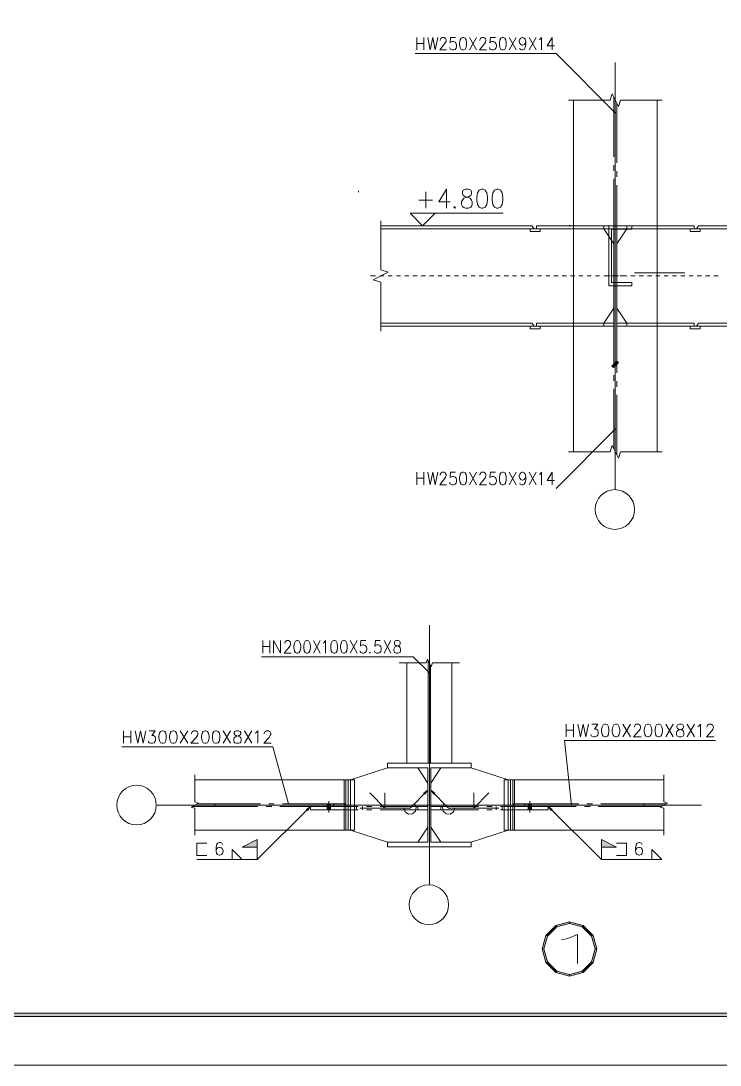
# Model space of a CAD drawing. Header units: millimetres. Extents: x 0 to 586, y 0 to 414.
# Drawn here: x 311.6 to 448.7, y 0 to 205 of the extents above; entities that cross this region are included whole.
import ezdxf

# ---------------------------------------------------------------- set-up
doc = ezdxf.new("R2010")
doc.units = ezdxf.units.MM

msp = doc.modelspace()

# ---------------------------------------------------------------- hatches: boundary and pattern name
h = msp.add_hatch(color=0)
h.dxf.hatch_style = 2
h.paths.add_polyline_path([(428.166389, 187.03925), (428.067611, 186.940472), (428.166389, 186.940472)])
h = msp.add_hatch(color=0)
h.dxf.hatch_style = 2
h.paths.add_polyline_path([(428.067611, 186.940472), (428.166389, 186.841694), (428.166389, 186.940472)])
h = msp.add_hatch(color=0)
h.dxf.hatch_style = 2
h.paths.add_polyline_path([(428.265167, 186.940472), (428.166389, 187.03925), (428.166389, 186.940472)])
h = msp.add_hatch(color=0)
h.dxf.hatch_style = 2
h.paths.add_polyline_path([(428.166389, 186.841694), (428.265167, 186.940472), (428.166389, 186.940472)])
h = msp.add_hatch(color=0)
h.dxf.hatch_style = 2
h.paths.add_polyline_path([(419.227, 164.856583), (419.128222, 164.757806), (419.227, 164.757806)])
h = msp.add_hatch(color=0)
h.dxf.hatch_style = 2
h.paths.add_polyline_path([(419.128222, 164.757806), (419.227, 164.659028), (419.227, 164.757806)])
h = msp.add_hatch(color=0)
h.dxf.hatch_style = 2
h.paths.add_polyline_path([(419.325778, 164.757806), (419.227, 164.856583), (419.227, 164.757806)])
h = msp.add_hatch(color=0)
h.dxf.hatch_style = 2
h.paths.add_polyline_path([(419.227, 164.659028), (419.325778, 164.757806), (419.227, 164.757806)])
h = msp.add_hatch(color=0)
h.dxf.hatch_style = 2
h.paths.add_polyline_path([(427.827722, 136.895417), (427.517278, 137.209389), (428.501528, 138.197167), (428.8155, 137.883194)])
h = msp.add_hatch(color=0)
h.dxf.hatch_style = 2
h.paths.add_polyline_path([(427.827722, 136.895417), (427.517278, 137.209389), (428.501528, 138.197167), (428.8155, 137.883194)])
h = msp.add_hatch(color=0)
h.dxf.hatch_style = 2
h.paths.add_polyline_path([(428.166389, 124.925667), (428.067611, 124.826889), (428.166389, 124.826889)])
h = msp.add_hatch(color=0)
h.dxf.hatch_style = 2
h.paths.add_polyline_path([(428.067611, 124.826889), (428.166389, 124.728111), (428.166389, 124.826889)])
h = msp.add_hatch(color=0)
h.dxf.hatch_style = 2
h.paths.add_polyline_path([(428.265167, 124.826889), (428.166389, 124.925667), (428.166389, 124.826889)])
h = msp.add_hatch(color=0)
h.dxf.hatch_style = 2
h.paths.add_polyline_path([(428.166389, 124.728111), (428.265167, 124.826889), (428.166389, 124.826889)])
h = msp.add_hatch(color=0)
h.dxf.hatch_style = 2
h.paths.add_polyline_path([(391.696222, 77.096056), (391.597444, 76.997278), (391.696222, 76.997278)])
h = msp.add_hatch(color=0)
h.dxf.hatch_style = 2
h.paths.add_polyline_path([(391.597444, 76.997278), (391.696222, 76.8985), (391.696222, 76.997278)])
h = msp.add_hatch(color=0)
h.dxf.hatch_style = 2
h.paths.add_polyline_path([(391.791472, 76.997278), (391.696222, 77.096056), (391.696222, 76.997278)])
h = msp.add_hatch(color=0)
h.dxf.hatch_style = 2
h.paths.add_polyline_path([(391.696222, 76.8985), (391.791472, 76.997278), (391.696222, 76.997278)])
h = msp.add_hatch(color=0)
h.dxf.hatch_style = 2
h.paths.add_polyline_path([(391.399889, 53.950306), (390.807222, 53.1495), (390.595556, 53.357639)])
h = msp.add_hatch(color=0)
h.dxf.hatch_style = 2
h.paths.add_polyline_path([(391.989028, 53.950306), (392.793361, 53.357639), (392.581694, 53.1495)])
h = msp.add_hatch(color=0)
h.dxf.hatch_style = 2
h.paths.add_polyline_path([(372.321667, 50.129722), (371.630222, 50.129722), (371.630222, 51.279778), (372.321667, 51.279778)])
h = msp.add_hatch(color=0)
h.dxf.hatch_style = 2
h.paths.add_polyline_path([(372.321667, 50.129722), (371.630222, 50.129722), (371.630222, 51.279778), (372.321667, 51.279778)])
h = msp.add_hatch(color=0)
h.dxf.hatch_style = 2
h.paths.add_polyline_path([(411.758694, 50.129722), (411.06725, 50.129722), (411.06725, 51.279778), (411.758694, 51.279778)])
h = msp.add_hatch(color=0)
h.dxf.hatch_style = 2
h.paths.add_polyline_path([(411.758694, 50.129722), (411.06725, 50.129722), (411.06725, 51.279778), (411.758694, 51.279778)])
h = msp.add_hatch(color=0)
h.dxf.hatch_style = 2
h.paths.add_polyline_path([(349.627472, 51.131611), (349.528694, 51.032833), (349.627472, 51.032833)])
h = msp.add_hatch(color=0)
h.dxf.hatch_style = 2
h.paths.add_polyline_path([(349.528694, 51.032833), (349.627472, 50.934056), (349.627472, 51.032833)])
h = msp.add_hatch(color=0)
h.dxf.hatch_style = 2
h.paths.add_polyline_path([(349.72625, 51.032833), (349.627472, 51.131611), (349.627472, 51.032833)])
h = msp.add_hatch(color=0)
h.dxf.hatch_style = 2
h.paths.add_polyline_path([(349.627472, 50.934056), (349.72625, 51.032833), (349.627472, 51.032833)])
h = msp.add_hatch(color=0)
h.dxf.hatch_style = 2
h.paths.add_polyline_path([(368.39525, 50.785889), (367.802583, 49.985083), (367.590917, 50.193222)])
h = msp.add_hatch(color=0)
h.dxf.hatch_style = 2
h.paths.add_polyline_path([(414.993667, 50.785889), (415.798, 50.193222), (415.586333, 49.985083)])
h = msp.add_hatch(color=0)
h.dxf.hatch_style = 2
h.paths.add_polyline_path([(433.761444, 51.131611), (433.662667, 51.032833), (433.761444, 51.032833)])
h = msp.add_hatch(color=0)
h.dxf.hatch_style = 2
h.paths.add_polyline_path([(433.662667, 51.032833), (433.761444, 50.934056), (433.761444, 51.032833)])
h = msp.add_hatch(color=0)
h.dxf.hatch_style = 2
h.paths.add_polyline_path([(433.860222, 51.032833), (433.761444, 51.131611), (433.761444, 51.032833)])
h = msp.add_hatch(color=0)
h.dxf.hatch_style = 2
h.paths.add_polyline_path([(433.761444, 50.934056), (433.860222, 51.032833), (433.761444, 51.032833)])
h = msp.add_hatch(color=0)
h.dxf.hatch_style = 2
h.paths.add_polyline_path([(357.935389, 42.795472), (357.935389, 44.273611), (354.979111, 42.795472)])
h = msp.add_hatch(color=0)
h.dxf.hatch_style = 2
h.paths.add_polyline_path([(425.453528, 42.795472), (425.453528, 44.273611), (428.409806, 42.795472)])
h = msp.add_hatch(color=0)
h.dxf.hatch_style = 2
h.paths.add_polyline_path([(416.524722, 27.424944), (414.570333, 25.467028), (414.859611, 25.301222), (416.694056, 27.135667)])
h = msp.add_hatch(color=0)
h.dxf.hatch_style = 2
h.paths.add_polyline_path([(419.198778, 28.141083), (416.524722, 27.424944), (416.694056, 27.135667), (419.198778, 27.805944)])
h = msp.add_hatch(color=0)
h.dxf.hatch_style = 2
h.paths.add_polyline_path([(421.869306, 27.424944), (419.198778, 28.141083), (419.198778, 27.805944), (421.7035, 27.135667)])
h = msp.add_hatch(color=0)
h.dxf.hatch_style = 2
h.paths.add_polyline_path([(423.823694, 25.467028), (421.869306, 27.424944), (421.7035, 27.135667), (423.534417, 25.301222)])
h = msp.add_hatch(color=0)
h.dxf.hatch_style = 2
h.paths.add_polyline_path([(414.570333, 25.467028), (413.854194, 22.7965), (414.185806, 22.7965), (414.859611, 25.301222)])
h = msp.add_hatch(color=0)
h.dxf.hatch_style = 2
h.paths.add_polyline_path([(424.539833, 22.7965), (423.823694, 25.467028), (423.534417, 25.301222), (424.208222, 22.7965)])
h = msp.add_hatch(color=0)
h.dxf.hatch_style = 2
h.paths.add_polyline_path([(413.854194, 22.7965), (414.570333, 20.125972), (414.859611, 20.291778), (414.185806, 22.7965)])
h = msp.add_hatch(color=0)
h.dxf.hatch_style = 2
h.paths.add_polyline_path([(423.823694, 20.125972), (424.539833, 22.7965), (424.208222, 22.7965), (423.534417, 20.291778)])
h = msp.add_hatch(color=0)
h.dxf.hatch_style = 2
h.paths.add_polyline_path([(414.570333, 20.125972), (416.524722, 18.171583), (416.694056, 18.457333), (414.859611, 20.291778)])
h = msp.add_hatch(color=0)
h.dxf.hatch_style = 2
h.paths.add_polyline_path([(416.524722, 18.171583), (419.198778, 17.455444), (419.198778, 17.787056), (416.694056, 18.457333)])
h = msp.add_hatch(color=0)
h.dxf.hatch_style = 2
h.paths.add_polyline_path([(419.198778, 17.455444), (421.869306, 18.171583), (421.7035, 18.457333), (419.198778, 17.787056)])
h = msp.add_hatch(color=0)
h.dxf.hatch_style = 2
h.paths.add_polyline_path([(421.869306, 18.171583), (423.823694, 20.125972), (423.534417, 20.291778), (421.7035, 18.457333)])
h = msp.add_hatch(color=0)
h.dxf.hatch_style = 2
h.paths.add_polyline_path([(24.302861, 9.514417), (24.994306, 10.205861), (575.429944, 10.205861), (576.117861, 9.514417)])

# ---------------------------------------------------------------- linework, layer by layer
at = {"color": 0, "lineweight": 0}
for points in [[(0, 0), (585.632278, 0), (585.632278, 414.0835), (0, 414.0835)], [(398.2085, 201.714806), (397.915694, 201.598389), (397.721667, 201.245611), (397.622889, 200.656472), (397.622889, 200.307222), (397.721667, 199.718083), (397.915694, 199.365306), (398.2085, 199.248889), (398.402528, 199.248889), (398.695333, 199.365306), (398.892889, 199.718083), (398.988139, 200.307222), (398.988139, 200.656472), (398.892889, 201.245611), (398.695333, 201.598389), (398.402528, 201.714806)], [(406.011944, 201.714806), (405.719139, 201.598389), (405.521583, 201.245611), (405.426333, 200.656472), (405.426333, 200.307222), (405.521583, 199.718083), (405.719139, 199.365306), (406.011944, 199.248889), (406.205972, 199.248889), (406.498778, 199.365306), (406.692806, 199.718083), (406.791583, 200.307222), (406.791583, 200.656472), (406.692806, 201.245611), (406.498778, 201.598389), (406.205972, 201.714806)], [(428.166389, 187.03925), (428.067611, 186.940472), (428.166389, 186.940472)], [(428.067611, 186.940472), (428.166389, 186.841694), (428.166389, 186.940472)], [(428.265167, 186.940472), (428.166389, 187.03925), (428.166389, 186.940472)], [(428.166389, 186.841694), (428.265167, 186.940472), (428.166389, 186.940472)], [(398.776472, 171.901556), (398.324917, 171.725167), (398.17675, 171.375917), (398.17675, 171.023139), (398.324917, 170.670361), (398.624778, 170.493972), (399.2245, 170.317583), (399.672528, 170.141194), (399.972389, 169.788417), (400.120556, 169.439167), (400.120556, 168.91), (399.972389, 168.557222), (399.824222, 168.380833), (399.372667, 168.204444), (398.776472, 168.204444), (398.324917, 168.380833), (398.17675, 168.557222), (398.028583, 168.91), (398.028583, 169.439167), (398.17675, 169.788417), (398.476611, 170.141194), (398.924639, 170.317583), (399.524361, 170.493972), (399.824222, 170.670361), (399.972389, 171.023139), (399.972389, 171.375917), (399.824222, 171.725167), (399.372667, 171.901556)], [(401.916194, 171.901556), (401.468167, 171.725167), (401.168306, 171.199528), (401.020139, 170.317583), (401.020139, 169.788417), (401.168306, 168.91), (401.468167, 168.380833), (401.916194, 168.204444), (402.216056, 168.204444), (402.667611, 168.380833), (402.963944, 168.91), (403.115639, 169.788417), (403.115639, 170.317583), (402.963944, 171.199528), (402.667611, 171.725167), (402.216056, 171.901556)], [(404.911278, 171.901556), (404.46325, 171.725167), (404.163389, 171.199528), (404.011694, 170.317583), (404.011694, 169.788417), (404.163389, 168.91), (404.46325, 168.380833), (404.911278, 168.204444), (405.211139, 168.204444), (405.659167, 168.380833), (405.959028, 168.91), (406.107194, 169.788417), (406.107194, 170.317583), (405.959028, 171.199528), (405.659167, 171.725167), (405.211139, 171.901556)], [(419.227, 164.856583), (419.128222, 164.757806), (419.227, 164.757806)], [(419.128222, 164.757806), (419.227, 164.659028), (419.227, 164.757806)], [(419.325778, 164.757806), (419.227, 164.856583), (419.227, 164.757806)], [(419.227, 164.659028), (419.325778, 164.757806), (419.227, 164.757806)], [(427.827722, 136.895417), (427.517278, 137.209389), (428.501528, 138.197167), (428.8155, 137.883194)], [(427.827722, 136.895417), (427.517278, 137.209389), (428.501528, 138.197167), (428.8155, 137.883194)], [(428.166389, 124.925667), (428.067611, 124.826889), (428.166389, 124.826889)], [(428.067611, 124.826889), (428.166389, 124.728111), (428.166389, 124.826889)], [(428.265167, 124.826889), (428.166389, 124.925667), (428.166389, 124.826889)], [(428.166389, 124.728111), (428.265167, 124.826889), (428.166389, 124.826889)], [(398.2085, 116.36375), (397.915694, 116.247333), (397.721667, 115.894556), (397.622889, 115.308944), (397.622889, 114.956167), (397.721667, 114.367028), (397.915694, 114.017778), (398.2085, 113.897833), (398.402528, 113.897833), (398.695333, 114.017778), (398.892889, 114.367028), (398.988139, 114.956167), (398.988139, 115.308944), (398.892889, 115.894556), (398.695333, 116.247333), (398.402528, 116.36375)], [(406.011944, 116.36375), (405.719139, 116.247333), (405.521583, 115.894556), (405.426333, 115.308944), (405.426333, 114.956167), (405.521583, 114.367028), (405.719139, 114.017778), (406.011944, 113.897833), (406.205972, 113.897833), (406.498778, 114.017778), (406.692806, 114.367028), (406.791583, 114.956167), (406.791583, 115.308944), (406.692806, 115.894556), (406.498778, 116.247333), (406.205972, 116.36375)], [(365.710611, 83.312), (365.424861, 83.192056), (365.234361, 82.842806), (365.139111, 82.253667), (365.139111, 81.900889), (365.234361, 81.315278), (365.424861, 80.9625), (365.710611, 80.846083), (365.901111, 80.846083), (366.186861, 80.9625), (366.377361, 81.315278), (366.472611, 81.900889), (366.472611, 82.253667), (366.377361, 82.842806), (366.186861, 83.192056), (365.901111, 83.312)], [(367.612083, 83.312), (367.329861, 83.192056), (367.139361, 82.842806), (367.044111, 82.253667), (367.044111, 81.900889), (367.139361, 81.315278), (367.329861, 80.9625), (367.612083, 80.846083), (367.802583, 80.846083), (368.088333, 80.9625), (368.278833, 81.315278), (368.374083, 81.900889), (368.374083, 82.253667), (368.278833, 82.842806), (368.088333, 83.192056), (367.802583, 83.312)], [(372.939028, 83.312), (372.653278, 83.192056), (372.466306, 82.842806), (372.371056, 82.253667), (372.371056, 81.900889), (372.466306, 81.315278), (372.653278, 80.9625), (372.939028, 80.846083), (373.129528, 80.846083), (373.415278, 80.9625), (373.605778, 81.315278), (373.701028, 81.900889), (373.701028, 82.253667), (373.605778, 82.842806), (373.415278, 83.192056), (373.129528, 83.312)], [(374.844028, 83.312), (374.558278, 83.192056), (374.367778, 82.842806), (374.272528, 82.253667), (374.272528, 81.900889), (374.367778, 81.315278), (374.558278, 80.9625), (374.844028, 80.846083), (375.034528, 80.846083), (375.31675, 80.9625), (375.50725, 81.315278), (375.6025, 81.900889), (375.6025, 82.253667), (375.50725, 82.842806), (375.31675, 83.192056), (375.034528, 83.312)], [(385.212167, 83.312), (384.926417, 83.192056), (384.831167, 82.959222), (384.831167, 82.722861), (384.926417, 82.490028), (385.116917, 82.373611), (385.494389, 82.253667), (385.780139, 82.13725), (385.970639, 81.900889), (386.065889, 81.668056), (386.065889, 81.315278), (385.970639, 81.082444), (385.875389, 80.9625), (385.589639, 80.846083), (385.212167, 80.846083), (384.926417, 80.9625), (384.831167, 81.082444), (384.735917, 81.315278), (384.735917, 81.668056), (384.831167, 81.900889), (385.021667, 82.13725), (385.307417, 82.253667), (385.684889, 82.373611), (385.875389, 82.490028), (385.970639, 82.722861), (385.970639, 82.959222), (385.875389, 83.192056), (385.589639, 83.312)], [(391.696222, 77.096056), (391.597444, 76.997278), (391.696222, 76.997278)], [(391.597444, 76.997278), (391.696222, 76.8985), (391.696222, 76.997278)], [(391.791472, 76.997278), (391.696222, 77.096056), (391.696222, 76.997278)], [(391.696222, 76.8985), (391.791472, 76.997278), (391.696222, 76.997278)], [(339.262861, 65.62725), (338.948889, 65.510833), (338.737222, 65.158056), (338.634917, 64.572444), (338.634917, 64.219667), (338.737222, 63.634056), (338.948889, 63.281278), (339.262861, 63.164861), (339.474528, 63.164861), (339.7885, 63.281278), (340.000167, 63.634056), (340.102472, 64.219667), (340.102472, 64.572444), (340.000167, 65.158056), (339.7885, 65.510833), (339.474528, 65.62725)], [(341.365417, 65.62725), (341.047917, 65.510833), (340.839778, 65.158056), (340.733944, 64.572444), (340.733944, 64.219667), (340.839778, 63.634056), (341.047917, 63.281278), (341.365417, 63.164861), (341.573556, 63.164861), (341.887528, 63.281278), (342.099194, 63.634056), (342.205028, 64.219667), (342.205028, 64.572444), (342.099194, 65.158056), (341.887528, 65.510833), (341.573556, 65.62725)], [(347.666028, 65.62725), (347.348528, 65.510833), (347.140389, 65.158056), (347.034556, 64.572444), (347.034556, 64.219667), (347.140389, 63.634056), (347.348528, 63.281278), (347.666028, 63.164861), (347.874167, 63.164861), (348.191667, 63.281278), (348.399806, 63.634056), (348.505639, 64.219667), (348.505639, 64.572444), (348.399806, 65.158056), (348.191667, 65.510833), (347.874167, 65.62725)], [(349.765056, 65.62725), (349.451083, 65.510833), (349.239417, 65.158056), (349.137111, 64.572444), (349.137111, 64.219667), (349.239417, 63.634056), (349.451083, 63.281278), (349.765056, 63.164861), (349.976722, 63.164861), (350.290694, 63.281278), (350.502361, 63.634056), (350.604667, 64.219667), (350.604667, 64.572444), (350.502361, 65.158056), (350.290694, 65.510833), (349.976722, 65.62725)], [(353.860806, 65.62725), (353.546833, 65.510833), (353.441, 65.278), (353.441, 65.041639), (353.546833, 64.808806), (353.754972, 64.688861), (354.178306, 64.572444), (354.492278, 64.456028), (354.700417, 64.219667), (354.80625, 63.986833), (354.80625, 63.634056), (354.700417, 63.397694), (354.598111, 63.281278), (354.280611, 63.164861), (353.860806, 63.164861), (353.546833, 63.281278), (353.441, 63.397694), (353.335167, 63.634056), (353.335167, 63.986833), (353.441, 64.219667), (353.652667, 64.456028), (353.966639, 64.572444), (354.386444, 64.688861), (354.598111, 64.808806), (354.700417, 65.041639), (354.700417, 65.278), (354.598111, 65.510833), (354.280611, 65.62725)], [(426.095583, 66.890194), (425.781611, 66.773778), (425.569944, 66.421), (425.464111, 65.835389), (425.464111, 65.482611), (425.569944, 64.897), (425.781611, 64.544222), (426.095583, 64.427806), (426.30725, 64.427806), (426.621222, 64.544222), (426.829361, 64.897), (426.935194, 65.482611), (426.935194, 65.835389), (426.829361, 66.421), (426.621222, 66.773778), (426.30725, 66.890194)], [(428.194611, 66.890194), (427.880639, 66.773778), (427.6725, 66.421), (427.566667, 65.835389), (427.566667, 65.482611), (427.6725, 64.897), (427.880639, 64.544222), (428.194611, 64.427806), (428.406278, 64.427806), (428.72025, 64.544222), (428.931917, 64.897), (429.03775, 65.482611), (429.03775, 65.835389), (428.931917, 66.421), (428.72025, 66.773778), (428.406278, 66.890194)], [(434.49875, 66.890194), (434.18125, 66.773778), (433.973111, 66.421), (433.867278, 65.835389), (433.867278, 65.482611), (433.973111, 64.897), (434.18125, 64.544222), (434.49875, 64.427806), (434.706889, 64.427806), (435.024389, 64.544222), (435.232528, 64.897), (435.338361, 65.482611), (435.338361, 65.835389), (435.232528, 66.421), (435.024389, 66.773778), (434.706889, 66.890194)], [(436.597778, 66.890194), (436.283806, 66.773778), (436.072139, 66.421), (435.966306, 65.835389), (435.966306, 65.482611), (436.072139, 64.897), (436.283806, 64.544222), (436.597778, 64.427806), (436.809444, 64.427806), (437.123417, 64.544222), (437.331556, 64.897), (437.437389, 65.482611), (437.437389, 65.835389), (437.331556, 66.421), (437.123417, 66.773778), (436.809444, 66.890194)], [(440.693528, 66.890194), (440.379556, 66.773778), (440.273722, 66.537417), (440.273722, 66.304583), (440.379556, 66.068222), (440.587694, 65.951806), (441.0075, 65.835389), (441.325, 65.718972), (441.533139, 65.482611), (441.638972, 65.249778), (441.638972, 64.897), (441.533139, 64.660639), (441.427306, 64.544222), (441.113333, 64.427806), (440.693528, 64.427806), (440.379556, 64.544222), (440.273722, 64.660639), (440.167889, 64.897), (440.167889, 65.249778), (440.273722, 65.482611), (440.485389, 65.718972), (440.799361, 65.835389), (441.219167, 65.951806), (441.427306, 66.068222), (441.533139, 66.304583), (441.533139, 66.537417), (441.427306, 66.773778), (441.113333, 66.890194)], [(391.399889, 53.950306), (390.807222, 53.1495), (390.595556, 53.357639)], [(391.989028, 53.950306), (392.793361, 53.357639), (392.581694, 53.1495)], [(372.321667, 50.129722), (371.630222, 50.129722), (371.630222, 51.279778), (372.321667, 51.279778)], [(372.321667, 50.129722), (371.630222, 50.129722), (371.630222, 51.279778), (372.321667, 51.279778)], [(411.758694, 50.129722), (411.06725, 50.129722), (411.06725, 51.279778), (411.758694, 51.279778)], [(411.758694, 50.129722), (411.06725, 50.129722), (411.06725, 51.279778), (411.758694, 51.279778)], [(349.627472, 51.131611), (349.528694, 51.032833), (349.627472, 51.032833)], [(349.528694, 51.032833), (349.627472, 50.934056), (349.627472, 51.032833)], [(349.72625, 51.032833), (349.627472, 51.131611), (349.627472, 51.032833)], [(349.627472, 50.934056), (349.72625, 51.032833), (349.627472, 51.032833)], [(368.39525, 50.785889), (367.802583, 49.985083), (367.590917, 50.193222)], [(414.993667, 50.785889), (415.798, 50.193222), (415.586333, 49.985083)], [(433.761444, 51.131611), (433.662667, 51.032833), (433.761444, 51.032833)], [(433.662667, 51.032833), (433.761444, 50.934056), (433.761444, 51.032833)], [(433.860222, 51.032833), (433.761444, 51.131611), (433.761444, 51.032833)], [(433.761444, 50.934056), (433.860222, 51.032833), (433.761444, 51.032833)], [(357.935389, 42.795472), (357.935389, 44.273611), (354.979111, 42.795472)], [(425.453528, 42.795472), (425.453528, 44.273611), (428.409806, 42.795472)], [(416.524722, 27.424944), (414.570333, 25.467028), (414.859611, 25.301222), (416.694056, 27.135667)], [(419.198778, 28.141083), (416.524722, 27.424944), (416.694056, 27.135667), (419.198778, 27.805944)], [(421.869306, 27.424944), (419.198778, 28.141083), (419.198778, 27.805944), (421.7035, 27.135667)], [(423.823694, 25.467028), (421.869306, 27.424944), (421.7035, 27.135667), (423.534417, 25.301222)], [(414.570333, 25.467028), (413.854194, 22.7965), (414.185806, 22.7965), (414.859611, 25.301222)], [(424.539833, 22.7965), (423.823694, 25.467028), (423.534417, 25.301222), (424.208222, 22.7965)], [(413.854194, 22.7965), (414.570333, 20.125972), (414.859611, 20.291778), (414.185806, 22.7965)], [(423.823694, 20.125972), (424.539833, 22.7965), (424.208222, 22.7965), (423.534417, 20.291778)], [(414.570333, 20.125972), (416.524722, 18.171583), (416.694056, 18.457333), (414.859611, 20.291778)], [(416.524722, 18.171583), (419.198778, 17.455444), (419.198778, 17.787056), (416.694056, 18.457333)], [(419.198778, 17.455444), (421.869306, 18.171583), (421.7035, 18.457333), (419.198778, 17.787056)], [(421.869306, 18.171583), (423.823694, 20.125972), (423.534417, 20.291778), (421.7035, 18.457333)], [(24.302861, 9.514417), (24.994306, 10.205861), (575.429944, 10.205861), (576.117861, 9.514417)]]:
    msp.add_lwpolyline(points, close=True, dxfattribs=at)
for points in [[(389.237361, 199.248889), (389.237361, 201.714806)], [(390.602611, 201.714806), (390.602611, 199.248889)], [(391.38225, 201.714806), (391.869083, 199.248889), (392.355917, 201.714806), (392.846278, 199.248889), (393.333111, 201.714806)], [(393.819944, 201.129194), (393.819944, 201.245611), (393.918722, 201.478444), (394.013972, 201.598389), (394.211528, 201.714806), (394.599583, 201.714806), (394.793611, 201.598389), (394.892389, 201.478444), (394.991167, 201.245611), (394.991167, 201.00925), (394.892389, 200.776417), (394.698361, 200.423639), (393.721167, 199.248889), (395.086417, 199.248889)], [(396.84325, 201.714806), (395.869583, 201.714806), (395.770806, 200.656472), (395.869583, 200.776417), (396.162389, 200.892833), (396.451667, 200.892833), (396.744472, 200.776417), (396.942028, 200.540056), (397.037278, 200.187278), (397.037278, 199.954444), (396.942028, 199.601667), (396.744472, 199.365306), (396.451667, 199.248889), (396.162389, 199.248889), (395.869583, 199.365306), (395.770806, 199.48525), (395.672028, 199.718083)], [(399.57375, 199.248889), (400.939, 201.714806)], [(399.57375, 201.714806), (400.939, 199.248889)], [(401.623389, 201.129194), (401.623389, 201.245611), (401.718639, 201.478444), (401.817417, 201.598389), (402.011444, 201.714806), (402.403028, 201.714806), (402.597056, 201.598389), (402.695833, 201.478444), (402.791083, 201.245611), (402.791083, 201.00925), (402.695833, 200.776417), (402.498278, 200.423639), (401.524611, 199.248889), (402.889861, 199.248889)], [(404.646694, 201.714806), (403.6695, 201.714806), (403.570722, 200.656472), (403.6695, 200.776417), (403.962306, 200.892833), (404.255111, 200.892833), (404.547917, 200.776417), (404.741944, 200.540056), (404.840722, 200.187278), (404.840722, 199.954444), (404.741944, 199.601667), (404.547917, 199.365306), (404.255111, 199.248889), (403.962306, 199.248889), (403.6695, 199.365306), (403.570722, 199.48525), (403.475472, 199.718083)], [(407.377194, 199.248889), (408.742444, 201.714806)], [(407.377194, 201.714806), (408.742444, 199.248889)], [(410.594528, 200.892833), (410.49575, 200.540056), (410.301722, 200.307222), (410.008917, 200.187278), (409.910139, 200.187278), (409.617333, 200.307222), (409.423306, 200.540056), (409.328056, 200.892833), (409.328056, 201.00925), (409.423306, 201.362028), (409.617333, 201.598389), (409.910139, 201.714806), (410.008917, 201.714806), (410.301722, 201.598389), (410.49575, 201.362028), (410.594528, 200.892833), (410.594528, 200.307222), (410.49575, 199.718083), (410.301722, 199.365306), (410.008917, 199.248889), (409.814889, 199.248889), (409.522083, 199.365306), (409.423306, 199.601667)], [(411.275389, 199.248889), (412.640639, 201.714806)], [(411.275389, 201.714806), (412.640639, 199.248889)], [(413.22625, 201.245611), (413.423806, 201.362028), (413.716611, 201.714806), (413.716611, 199.248889)], [(415.762722, 201.714806), (414.789056, 200.070861), (416.249556, 200.070861)], [(415.762722, 201.714806), (415.762722, 199.248889)], [(389.237361, 200.540056), (390.602611, 200.540056)], [(416.545889, 198.560972), (388.941028, 198.560972)], [(428.166389, 186.940472), (416.545889, 198.560972)], [(428.166389, 112.99825), (428.166389, 196.800611)], [(427.139806, 189.406389), (427.549028, 190.637583)], [(427.549028, 190.637583), (428.780222, 188.171667)], [(418.962417, 189.406389), (427.139806, 189.406389)], [(419.950194, 120.392472), (419.950194, 189.406389)], [(427.870056, 189.995528), (427.870056, 178.265667)], [(428.462722, 177.080333), (428.462722, 188.813722)], [(428.780222, 188.171667), (429.192972, 189.406389)], [(429.192972, 189.406389), (437.366833, 189.406389)], [(436.382583, 189.406389), (436.382583, 120.392472)], [(428.215778, 186.940472), (428.233417, 186.940472)], [(427.870056, 176.635833), (427.870056, 175.552806)], [(428.462722, 174.371), (428.462722, 175.454028)], [(427.870056, 173.9265), (427.870056, 157.659917)], [(428.462722, 156.474583), (428.462722, 172.744694)], [(377.800306, 171.340639), (377.800306, 171.615806)], [(390.994194, 171.375917), (390.994194, 168.204444)], [(395.0335, 171.901556), (393.537722, 169.439167), (395.781389, 169.439167)], [(395.0335, 171.901556), (395.0335, 168.204444)], [(389.646583, 169.788417), (392.341806, 169.788417)], [(396.680972, 168.557222), (396.529278, 168.380833), (396.680972, 168.204444), (396.829139, 168.380833)], [(392.835694, 167.223722), (390.373306, 164.757806), (387.907389, 167.223722), (406.146, 167.223722)], [(382.157111, 156.128861), (382.157111, 165.742056)], [(382.157111, 164.757806), (411.811611, 164.757806)], [(382.157111, 164.165139), (412.227889, 164.165139)], [(411.487056, 163.6395), (411.487056, 164.165139)], [(411.487056, 164.165139), (413.459083, 164.165139)], [(412.227889, 164.165139), (411.811611, 164.757806)], [(412.71825, 164.165139), (412.71825, 164.757806)], [(412.71825, 164.757806), (419.950194, 164.757806)], [(412.71825, 164.165139), (419.950194, 164.165139)], [(413.459083, 163.6395), (413.459083, 164.165139)], [(419.276389, 164.757806), (419.294028, 164.757806)], [(419.950194, 164.757806), (427.870056, 164.757806)], [(419.950194, 164.165139), (419.950194, 164.757806)], [(419.950194, 164.165139), (427.870056, 164.165139)], [(425.898028, 164.165139), (425.898028, 164.757806)], [(427.870056, 161.208861), (425.898028, 164.165139)], [(426.928139, 164.757806), (426.928139, 152.925639)], [(431.397833, 164.757806), (426.928139, 164.757806)], [(427.422028, 153.617083), (427.422028, 164.066361)], [(427.422028, 164.066361), (431.397833, 164.066361)], [(427.870056, 164.165139), (427.870056, 164.757806)], [(428.462722, 164.165139), (428.462722, 164.757806)], [(428.462722, 164.757806), (436.382583, 164.757806)], [(428.462722, 161.208861), (430.431222, 164.165139)], [(428.462722, 164.165139), (436.382583, 164.165139)], [(430.431222, 164.165139), (430.431222, 164.757806)], [(431.397833, 164.066361), (431.397833, 164.757806)], [(436.382583, 164.757806), (443.611, 164.757806)], [(436.382583, 164.165139), (443.611, 164.165139)], [(442.870167, 164.165139), (444.842194, 164.165139)], [(442.870167, 163.6395), (442.870167, 164.165139)], [(443.611, 164.165139), (443.611, 164.757806)], [(444.104889, 164.165139), (444.517639, 164.757806)], [(444.104889, 164.165139), (474.175667, 164.165139)], [(444.517639, 164.757806), (474.175667, 164.757806)], [(444.842194, 163.6395), (444.842194, 164.165139)], [(447.883139, 164.757806), (459.715306, 164.757806)], [(413.459083, 163.6395), (411.487056, 163.6395)], [(444.842194, 163.6395), (442.870167, 163.6395)], [(427.870056, 148.59), (427.870056, 161.208861)], [(428.462722, 148.59), (428.462722, 161.208861)], [(383.63525, 155.6385), (382.157111, 156.128861)], [(427.870056, 156.033611), (427.870056, 154.947056)], [(381.165806, 154.897667), (380.185083, 154.897667)], [(380.675444, 154.160361), (383.63525, 155.6385)], [(382.157111, 153.666472), (380.675444, 154.160361)], [(382.792111, 154.897667), (381.980722, 154.897667)], [(384.418417, 154.897667), (383.607028, 154.897667)], [(386.044722, 154.897667), (385.233333, 154.897667)], [(387.674556, 154.897667), (386.859639, 154.897667)], [(389.300861, 154.897667), (388.485944, 154.897667)], [(390.927167, 154.897667), (390.11225, 154.897667)], [(392.553472, 154.897667), (391.738556, 154.897667)], [(394.179778, 154.897667), (393.368389, 154.897667)], [(395.806083, 154.897667), (394.994694, 154.897667)], [(397.432389, 154.897667), (396.621, 154.897667)], [(399.058694, 154.897667), (398.247306, 154.897667)], [(400.688528, 154.897667), (399.873611, 154.897667)], [(402.314833, 154.897667), (401.499917, 154.897667)], [(403.941139, 154.897667), (403.126222, 154.897667)], [(405.567444, 154.897667), (404.752528, 154.897667)], [(407.19375, 154.897667), (406.382361, 154.897667)], [(408.820056, 154.897667), (408.008667, 154.897667)], [(410.446361, 154.897667), (409.634972, 154.897667)], [(412.072667, 154.897667), (411.261278, 154.897667)], [(413.7025, 154.897667), (412.887583, 154.897667)], [(415.328806, 154.897667), (414.513889, 154.897667)], [(416.955111, 154.897667), (416.140194, 154.897667)], [(418.581417, 154.897667), (417.7665, 154.897667)], [(420.207722, 154.897667), (419.396333, 154.897667)], [(421.834028, 154.897667), (421.022639, 154.897667)], [(423.460333, 154.897667), (422.648944, 154.897667)], [(425.090167, 154.897667), (424.27525, 154.897667)], [(426.716472, 154.897667), (425.901556, 154.897667)], [(426.194361, 154.897667), (427.175083, 154.897667)], [(428.342778, 154.897667), (427.527861, 154.897667)], [(427.99, 154.897667), (428.801389, 154.897667)], [(428.462722, 153.76525), (428.462722, 154.848278)], [(430.138417, 154.897667), (429.154167, 154.897667)], [(429.616306, 154.897667), (430.427694, 154.897667)], [(431.242611, 154.897667), (432.054, 154.897667)], [(431.948167, 155.532667), (441.804778, 155.532667)], [(432.868917, 154.897667), (433.683833, 154.897667)], [(434.495222, 154.897667), (435.310139, 154.897667)], [(436.121528, 154.897667), (436.936444, 154.897667)], [(437.747833, 154.897667), (438.56275, 154.897667)], [(439.377667, 154.897667), (440.189056, 154.897667)], [(441.003972, 154.897667), (441.815361, 154.897667)], [(442.630278, 154.897667), (443.441667, 154.897667)], [(444.256583, 154.897667), (445.067972, 154.897667)], [(445.882889, 154.897667), (446.697806, 154.897667)], [(447.509194, 154.897667), (448.324111, 154.897667)], [(382.157111, 144.053278), (382.157111, 153.666472)], [(426.928139, 152.925639), (431.397833, 152.925639)], [(427.422028, 153.617083), (431.397833, 153.617083)], [(427.870056, 153.32075), (427.870056, 137.054167)], [(428.166389, 152.3365), (428.166389, 135.576028)], [(428.166389, 152.3365), (428.166389, 135.576028)], [(428.462722, 135.868833), (428.462722, 152.138944)], [(431.397833, 152.925639), (431.397833, 153.617083)], [(425.898028, 145.630194), (427.870056, 148.59)], [(430.431222, 145.630194), (428.462722, 148.59)], [(411.811611, 145.630194), (382.157111, 145.630194)], [(412.227889, 145.037528), (411.811611, 145.630194)], [(412.71825, 145.037528), (412.71825, 145.630194)], [(412.71825, 145.630194), (419.950194, 145.630194)], [(419.950194, 145.630194), (427.870056, 145.630194)], [(419.950194, 145.037528), (419.950194, 145.630194)], [(425.898028, 145.037528), (425.898028, 145.630194)], [(427.870056, 145.037528), (427.870056, 145.630194)], [(428.462722, 145.037528), (428.462722, 145.630194)], [(428.462722, 145.630194), (436.382583, 145.630194)], [(430.431222, 145.037528), (430.431222, 145.630194)], [(436.382583, 145.630194), (443.611, 145.630194)], [(436.382583, 145.037528), (436.382583, 145.630194)], [(443.611, 145.037528), (443.611, 145.630194)], [(444.104889, 145.037528), (444.517639, 145.630194)], [(474.175667, 145.630194), (444.517639, 145.630194)], [(412.227889, 145.037528), (382.157111, 145.037528)], [(411.487056, 144.511889), (411.487056, 145.037528)], [(411.487056, 145.037528), (413.459083, 145.037528)], [(413.459083, 144.511889), (411.487056, 144.511889)], [(419.950194, 145.037528), (412.71825, 145.037528)], [(413.459083, 144.511889), (413.459083, 145.037528)], [(427.870056, 145.037528), (419.950194, 145.037528)], [(436.382583, 145.037528), (428.462722, 145.037528)], [(443.611, 145.037528), (436.382583, 145.037528)], [(442.870167, 145.037528), (444.842194, 145.037528)], [(442.870167, 144.511889), (442.870167, 145.037528)], [(444.842194, 144.511889), (442.870167, 144.511889)], [(474.175667, 145.037528), (444.104889, 145.037528)], [(444.842194, 144.511889), (444.842194, 145.037528)], [(427.870056, 135.427861), (427.870056, 134.341306)], [(428.462722, 133.1595), (428.462722, 134.242528)], [(427.870056, 132.715), (427.870056, 120.981611)], [(428.462722, 119.799806), (428.462722, 131.533194)], [(428.166389, 124.826889), (416.545889, 113.209917)], [(428.215778, 124.826889), (428.233417, 124.826889)], [(427.139806, 120.392472), (427.549028, 121.623667)], [(427.549028, 121.623667), (428.780222, 119.15775)], [(418.962417, 120.392472), (427.139806, 120.392472)], [(428.780222, 119.15775), (429.192972, 120.392472)], [(429.192972, 120.392472), (437.366833, 120.392472)], [(389.237361, 113.897833), (389.237361, 116.36375)], [(389.237361, 115.189), (390.602611, 115.189)], [(390.602611, 116.36375), (390.602611, 113.897833)], [(391.38225, 116.36375), (391.869083, 113.897833), (392.355917, 116.36375), (392.846278, 113.897833), (393.333111, 116.36375)], [(393.819944, 115.778139), (393.819944, 115.894556), (393.918722, 116.127389), (394.013972, 116.247333), (394.211528, 116.36375), (394.599583, 116.36375), (394.793611, 116.247333), (394.892389, 116.127389), (394.991167, 115.894556), (394.991167, 115.658194), (394.892389, 115.425361), (394.698361, 115.072583), (393.721167, 113.897833), (395.086417, 113.897833)], [(396.84325, 116.36375), (395.869583, 116.36375), (395.770806, 115.308944), (395.869583, 115.425361), (396.162389, 115.541778), (396.451667, 115.541778), (396.744472, 115.425361), (396.942028, 115.189), (397.037278, 114.836222), (397.037278, 114.603389), (396.942028, 114.250611), (396.744472, 114.017778), (396.451667, 113.897833), (396.162389, 113.897833), (395.869583, 114.017778), (395.770806, 114.134194), (395.672028, 114.367028)], [(399.57375, 113.897833), (400.939, 116.36375)], [(399.57375, 116.36375), (400.939, 113.897833)], [(401.623389, 115.778139), (401.623389, 115.894556), (401.718639, 116.127389), (401.817417, 116.247333), (402.011444, 116.36375), (402.403028, 116.36375), (402.597056, 116.247333), (402.695833, 116.127389), (402.791083, 115.894556), (402.791083, 115.658194), (402.695833, 115.425361), (402.498278, 115.072583), (401.524611, 113.897833), (402.889861, 113.897833)], [(404.646694, 116.36375), (403.6695, 116.36375), (403.570722, 115.308944), (403.6695, 115.425361), (403.962306, 115.541778), (404.255111, 115.541778), (404.547917, 115.425361), (404.741944, 115.189), (404.840722, 114.836222), (404.840722, 114.603389), (404.741944, 114.250611), (404.547917, 114.017778), (404.255111, 113.897833), (403.962306, 113.897833), (403.6695, 114.017778), (403.570722, 114.134194), (403.475472, 114.367028)], [(407.377194, 113.897833), (408.742444, 116.36375)], [(407.377194, 116.36375), (408.742444, 113.897833)], [(410.594528, 115.541778), (410.49575, 115.189), (410.301722, 114.956167), (410.008917, 114.836222), (409.910139, 114.836222), (409.617333, 114.956167), (409.423306, 115.189), (409.328056, 115.541778), (409.328056, 115.658194), (409.423306, 116.010972), (409.617333, 116.247333), (409.910139, 116.36375), (410.008917, 116.36375), (410.301722, 116.247333), (410.49575, 116.010972), (410.594528, 115.541778), (410.594528, 114.956167), (410.49575, 114.367028), (410.301722, 114.017778), (410.008917, 113.897833), (409.814889, 113.897833), (409.522083, 114.017778), (409.423306, 114.250611)], [(411.275389, 113.897833), (412.640639, 116.36375)], [(411.275389, 116.36375), (412.640639, 113.897833)], [(413.22625, 115.894556), (413.423806, 116.010972), (413.716611, 116.36375), (413.716611, 113.897833)], [(415.762722, 116.36375), (414.789056, 114.719806), (416.249556, 114.719806)], [(415.762722, 116.36375), (415.762722, 113.897833)], [(391.696222, 35.422417), (391.696222, 86.363528)], [(359.053694, 80.846083), (359.053694, 83.312)], [(359.053694, 82.13725), (360.383667, 82.13725)], [(360.383667, 83.312), (360.383667, 80.846083)], [(361.145667, 80.846083), (361.145667, 83.312), (362.475639, 80.846083), (362.475639, 83.312)], [(363.332889, 82.722861), (363.332889, 82.842806), (363.428139, 83.075639), (363.523389, 83.192056), (363.713889, 83.312), (364.094889, 83.312), (364.285389, 83.192056), (364.380639, 83.075639), (364.475889, 82.842806), (364.475889, 82.606444), (364.380639, 82.373611), (364.190139, 82.020833), (363.237639, 80.846083), (364.571139, 80.846083)], [(368.945583, 80.846083), (370.275556, 83.312)], [(368.945583, 83.312), (370.275556, 80.846083)], [(370.847056, 82.842806), (371.037556, 82.959222), (371.323306, 83.312), (371.323306, 80.846083)], [(376.174, 80.846083), (377.5075, 83.312)], [(376.174, 83.312), (377.5075, 80.846083)], [(379.218472, 83.312), (378.265972, 83.312), (378.170722, 82.253667), (378.265972, 82.373611), (378.551722, 82.490028), (378.837472, 82.490028), (379.123222, 82.373611), (379.313722, 82.13725), (379.408972, 81.784472), (379.408972, 81.551639), (379.313722, 81.198861), (379.123222, 80.9625), (378.837472, 80.846083), (378.551722, 80.846083), (378.265972, 80.9625), (378.170722, 81.082444), (378.075472, 81.315278)], [(382.072444, 83.312), (381.119944, 83.312), (381.024694, 82.253667), (381.119944, 82.373611), (381.405694, 82.490028), (381.691444, 82.490028), (381.977194, 82.373611), (382.167694, 82.13725), (382.262944, 81.784472), (382.262944, 81.551639), (382.167694, 81.198861), (381.977194, 80.9625), (381.691444, 80.846083), (381.405694, 80.846083), (381.119944, 80.9625), (381.024694, 81.082444), (380.929444, 81.315278)], [(382.834444, 80.846083), (384.164417, 83.312)], [(382.834444, 83.312), (384.164417, 80.846083)], [(388.535333, 80.154639), (358.757361, 80.154639)], [(380.075722, 81.082444), (379.980472, 80.9625), (380.075722, 80.846083), (380.170972, 80.9625)], [(391.696222, 76.997278), (388.535333, 80.154639)], [(391.078861, 78.934028), (385.780139, 78.934028)], [(387.258278, 59.249028), (387.258278, 78.934028)], [(391.325806, 79.671333), (391.078861, 78.934028)], [(392.063111, 78.193194), (391.325806, 79.671333)], [(391.449278, 79.427917), (391.449278, 59.249028)], [(391.939639, 59.249028), (391.939639, 78.440139)], [(392.310056, 78.934028), (392.063111, 78.193194)], [(397.608778, 78.934028), (392.310056, 78.934028)], [(396.130639, 78.934028), (396.130639, 59.249028)], [(391.742083, 76.997278), (391.759722, 76.997278)], [(331.702833, 63.164861), (331.702833, 65.62725)], [(333.173917, 65.62725), (333.173917, 63.164861)], [(334.013528, 65.62725), (334.539167, 63.164861), (335.061278, 65.62725), (335.586917, 63.164861), (336.112556, 65.62725)], [(336.744028, 65.62725), (337.897611, 65.62725), (337.269667, 64.688861), (337.583639, 64.688861), (337.791778, 64.572444), (337.897611, 64.456028), (338.003444, 64.10325), (338.003444, 63.866889), (337.897611, 63.517639), (337.689472, 63.281278), (337.371972, 63.164861), (337.058, 63.164861), (336.744028, 63.281278), (336.638194, 63.397694), (336.532361, 63.634056)], [(342.832972, 63.164861), (344.304056, 65.62725)], [(342.832972, 65.62725), (344.304056, 63.164861)], [(345.041361, 65.041639), (345.041361, 65.158056), (345.143667, 65.394417), (345.2495, 65.510833), (345.461167, 65.62725), (345.880972, 65.62725), (346.089111, 65.510833), (346.194944, 65.394417), (346.300778, 65.158056), (346.300778, 64.925222), (346.194944, 64.688861), (345.983278, 64.336083), (344.935528, 63.164861), (346.406611, 63.164861)], [(351.236139, 63.164861), (352.707222, 65.62725)], [(351.236139, 65.62725), (352.707222, 63.164861)], [(355.437722, 63.164861), (356.908806, 65.62725)], [(355.437722, 65.62725), (356.908806, 63.164861)], [(357.53675, 65.158056), (357.748417, 65.278), (358.062389, 65.62725), (358.062389, 63.164861)], [(359.321806, 65.041639), (359.321806, 65.158056), (359.427639, 65.394417), (359.533472, 65.510833), (359.741611, 65.62725), (360.161417, 65.62725), (360.373083, 65.510833), (360.478917, 65.394417), (360.581222, 65.158056), (360.581222, 64.925222), (360.478917, 64.688861), (360.26725, 64.336083), (359.215972, 63.164861), (360.687056, 63.164861)], [(418.535556, 64.427806), (418.535556, 66.890194)], [(418.535556, 65.718972), (420.003111, 65.718972)], [(420.003111, 66.890194), (420.003111, 64.427806)], [(420.84625, 66.890194), (421.368361, 64.427806), (421.894, 66.890194), (422.419639, 64.427806), (422.945278, 66.890194)], [(423.57675, 66.890194), (424.730333, 66.890194), (424.098861, 65.951806), (424.416361, 65.951806), (424.6245, 65.835389), (424.730333, 65.718972), (424.836167, 65.366194), (424.836167, 65.129833), (424.730333, 64.777056), (424.522194, 64.544222), (424.204694, 64.427806), (423.890722, 64.427806), (423.57675, 64.544222), (423.470917, 64.660639), (423.365083, 64.897)], [(429.665694, 64.427806), (431.136778, 66.890194)], [(429.665694, 66.890194), (431.136778, 64.427806)], [(431.870556, 66.304583), (431.870556, 66.421), (431.976389, 66.657361), (432.082222, 66.773778), (432.293889, 66.890194), (432.713694, 66.890194), (432.921833, 66.773778), (433.027667, 66.657361), (433.1335, 66.421), (433.1335, 66.188167), (433.027667, 65.951806), (432.816, 65.599028), (431.76825, 64.427806), (433.235806, 64.427806)], [(438.068861, 64.427806), (439.539944, 66.890194)], [(438.068861, 66.890194), (439.539944, 64.427806)], [(442.270444, 64.427806), (443.738, 66.890194)], [(442.270444, 66.890194), (443.738, 64.427806)], [(444.369472, 66.421), (444.581139, 66.537417), (444.895111, 66.890194), (444.895111, 64.427806)], [(446.154528, 66.304583), (446.154528, 66.421), (446.260361, 66.657361), (446.366194, 66.773778), (446.574333, 66.890194), (446.994139, 66.890194), (447.205806, 66.773778), (447.311639, 66.657361), (447.413944, 66.421), (447.413944, 66.188167), (447.311639, 65.951806), (447.099972, 65.599028), (446.048694, 64.427806), (447.519778, 64.427806)], [(331.702833, 64.456028), (333.173917, 64.456028)], [(418.239222, 63.736361), (447.816111, 63.736361)], [(419.551556, 51.032833), (418.239222, 63.736361)], [(360.983389, 62.473417), (331.4065, 62.473417)], [(364.087833, 51.279778), (360.983389, 62.473417)], [(376.248083, 55.964667), (383.480028, 58.328278)], [(399.908889, 59.249028), (383.480028, 59.249028)], [(383.480028, 58.328278), (383.480028, 59.249028)], [(383.480028, 58.328278), (391.399889, 58.328278)], [(389.427861, 58.328278), (383.480028, 58.328278)], [(389.427861, 58.328278), (391.399889, 55.372)], [(394.927667, 59.249028), (390.457972, 59.249028)], [(391.399889, 58.328278), (391.399889, 43.737389)], [(391.989028, 55.372), (393.961056, 58.328278)], [(391.989028, 43.737389), (391.989028, 58.328278)], [(391.989028, 58.328278), (399.908889, 58.328278)], [(399.908889, 58.328278), (393.961056, 58.328278)], [(399.908889, 58.328278), (399.908889, 59.249028)], [(399.908889, 58.328278), (407.140833, 55.964667)], [(345.686944, 51.650194), (345.686944, 56.948917)], [(345.686944, 55.964667), (375.754194, 55.964667)], [(375.016889, 55.964667), (375.341444, 55.964667)], [(375.016889, 55.964667), (375.016889, 46.104528)], [(375.341444, 55.964667), (376.248083, 55.964667)], [(375.341444, 55.964667), (375.341444, 46.104528)], [(375.754194, 46.104528), (375.754194, 55.964667)], [(376.248083, 55.964667), (376.988917, 55.964667)], [(376.248083, 46.104528), (376.248083, 55.964667)], [(376.988917, 46.104528), (376.988917, 55.964667)], [(391.399889, 55.372), (391.399889, 46.693667)], [(391.989028, 46.693667), (391.989028, 55.372)], [(406.4, 55.964667), (407.140833, 55.964667)], [(406.4, 55.964667), (406.4, 46.104528)], [(407.140833, 55.964667), (407.634722, 55.964667)], [(407.140833, 55.964667), (407.140833, 46.104528)], [(407.634722, 55.964667), (437.7055, 55.964667)], [(407.634722, 55.964667), (408.372028, 55.964667)], [(407.634722, 55.964667), (407.634722, 46.104528)], [(408.047472, 46.104528), (408.047472, 55.964667)], [(408.372028, 46.104528), (408.372028, 55.964667)], [(437.7055, 51.650194), (437.7055, 56.948917)], [(382.982611, 50.464861), (380.026333, 53.424667)], [(382.982611, 50.464861), (382.982611, 53.424667)], [(391.399889, 53.950306), (387.914444, 50.464861)], [(391.989028, 53.950306), (395.474472, 50.464861)], [(400.406306, 50.464861), (403.362583, 53.424667)], [(400.406306, 50.464861), (400.406306, 53.424667)], [(344.946111, 50.662417), (346.42425, 51.40325)], [(346.42425, 51.40325), (345.686944, 51.650194)], [(358.55275, 51.279778), (346.177306, 51.279778)], [(361.262083, 51.279778), (360.179056, 51.279778)], [(375.263833, 51.279778), (362.888389, 51.279778)], [(371.975944, 49.604083), (371.975944, 51.805417)], [(371.975944, 49.604083), (371.975944, 51.805417)], [(372.963722, 51.279778), (372.963722, 50.785889)], [(375.263833, 51.279778), (375.263833, 50.785889)], [(386.679722, 50.464861), (386.933722, 49.716972), (387.593417, 49.276), (388.383639, 49.328917), (388.979833, 49.851028), (389.135056, 50.627139), (388.785806, 51.336222)], [(394.603111, 51.336222), (394.253861, 50.627139), (394.409083, 49.851028), (395.005278, 49.328917), (395.7955, 49.276), (396.455194, 49.716972), (396.709194, 50.464861)], [(420.990889, 51.279778), (408.125083, 51.279778)], [(408.125083, 51.279778), (408.125083, 50.785889)], [(410.425194, 51.279778), (410.425194, 50.785889)], [(411.412972, 49.604083), (411.412972, 51.805417)], [(411.412972, 49.604083), (411.412972, 51.805417)], [(423.70375, 51.279778), (422.620722, 51.279778)], [(438.195861, 51.279778), (425.330056, 51.279778)], [(436.964667, 50.662417), (438.442806, 51.40325)], [(438.442806, 51.40325), (437.7055, 51.650194)], [(338.289194, 51.032833), (445.099722, 51.032833)], [(345.686944, 50.415472), (344.946111, 50.662417)], [(345.193056, 50.785889), (358.058861, 50.785889)], [(345.686944, 45.11675), (345.686944, 50.415472)], [(349.676861, 51.032833), (349.6945, 51.032833)], [(368.39525, 50.785889), (357.935389, 40.329556)], [(359.685167, 50.785889), (360.768194, 50.785889)], [(362.398028, 50.785889), (375.263833, 50.785889)], [(368.39525, 50.785889), (377.726222, 50.785889)], [(368.39525, 50.785889), (368.39525, 50.129722)], [(368.39525, 50.129722), (368.39525, 50.785889)], [(377.726222, 50.129722), (368.39525, 50.129722)], [(377.433417, 50.129722), (377.433417, 50.785889)], [(387.914444, 50.464861), (378.054306, 50.464861)], [(378.615222, 50.129722), (378.615222, 50.785889)], [(379.352528, 50.785889), (380.439083, 50.785889)], [(380.439083, 50.129722), (379.352528, 50.129722)], [(382.065389, 50.785889), (391.399889, 50.785889)], [(391.399889, 50.129722), (382.065389, 50.129722)], [(389.427861, 50.129722), (389.427861, 50.785889)], [(391.989028, 50.785889), (401.323528, 50.785889)], [(401.323528, 50.129722), (391.989028, 50.129722)], [(393.961056, 50.129722), (393.961056, 50.785889)], [(395.474472, 50.464861), (405.334611, 50.464861)], [(402.949833, 50.785889), (404.036389, 50.785889)], [(404.036389, 50.129722), (402.949833, 50.129722)], [(404.773694, 50.129722), (404.773694, 50.785889)], [(405.662694, 50.785889), (414.993667, 50.785889)], [(414.993667, 50.129722), (405.662694, 50.129722)], [(405.959028, 50.129722), (405.959028, 50.785889)], [(408.125083, 50.785889), (420.500528, 50.785889)], [(414.993667, 50.785889), (425.453528, 40.329556)], [(414.993667, 50.785889), (414.993667, 50.129722)], [(414.993667, 50.129722), (414.993667, 50.785889)], [(422.126833, 50.785889), (423.209861, 50.785889)], [(424.836167, 50.785889), (437.211611, 50.785889)], [(433.810833, 51.032833), (433.828472, 51.032833)], [(437.7055, 50.415472), (436.964667, 50.662417)], [(437.7055, 45.11675), (437.7055, 50.415472)], [(375.754194, 46.104528), (345.686944, 46.104528)], [(375.016889, 46.104528), (375.754194, 46.104528)], [(376.248083, 46.104528), (375.754194, 46.104528)], [(376.248083, 46.104528), (376.988917, 46.104528)], [(383.480028, 43.737389), (376.248083, 46.104528)], [(391.399889, 46.693667), (389.427861, 43.737389)], [(393.961056, 43.737389), (391.989028, 46.693667)], [(407.140833, 46.104528), (399.908889, 43.737389)], [(406.4, 46.104528), (407.140833, 46.104528)], [(408.047472, 46.104528), (407.140833, 46.104528)], [(437.7055, 46.104528), (407.634722, 46.104528)], [(408.047472, 46.104528), (408.372028, 46.104528)], [(346.10675, 41.119778), (346.10675, 43.582167)], [(346.10675, 43.582167), (348.078778, 43.582167)], [(351.126778, 43.328167), (351.020944, 43.564528), (350.703444, 43.680944), (350.48825, 43.680944), (350.17075, 43.564528), (349.959083, 43.21175), (349.85325, 42.626139), (349.85325, 42.037), (349.959083, 41.567806), (350.17075, 41.334972), (350.48825, 41.218556), (350.594083, 41.218556), (350.915111, 41.334972), (351.126778, 41.567806), (351.232611, 41.920583), (351.232611, 42.037), (351.126778, 42.389778), (350.915111, 42.626139), (350.594083, 42.742556), (350.48825, 42.742556), (350.17075, 42.626139), (349.959083, 42.389778), (349.85325, 42.037)], [(383.480028, 43.737389), (391.399889, 43.737389)], [(383.480028, 43.737389), (389.427861, 43.737389)], [(383.480028, 42.816639), (383.480028, 43.737389)], [(391.989028, 43.737389), (399.908889, 43.737389)], [(393.961056, 43.737389), (399.908889, 43.737389)], [(399.908889, 42.816639), (399.908889, 43.737389)], [(428.409806, 43.582167), (430.381833, 43.582167)], [(430.381833, 41.119778), (430.381833, 43.582167)], [(433.429833, 43.328167), (433.324, 43.564528), (433.0065, 43.680944), (432.794833, 43.680944), (432.473806, 43.564528), (432.262139, 43.21175), (432.156306, 42.626139), (432.156306, 42.037), (432.262139, 41.567806), (432.473806, 41.334972), (432.794833, 41.218556), (432.900667, 41.218556), (433.218167, 41.334972), (433.429833, 41.567806), (433.535667, 41.920583), (433.535667, 42.037), (433.429833, 42.389778), (433.218167, 42.626139), (432.900667, 42.742556), (432.794833, 42.742556), (432.473806, 42.626139), (432.262139, 42.389778), (432.156306, 42.037)], [(346.10675, 41.119778), (348.078778, 41.119778)], [(353.007083, 40.329556), (353.007083, 42.301583)], [(354.979111, 40.329556), (353.007083, 42.301583)], [(357.935389, 40.329556), (357.935389, 42.795472)], [(399.908889, 42.816639), (383.480028, 42.816639)], [(425.453528, 40.329556), (425.453528, 42.795472)], [(428.409806, 41.119778), (430.381833, 41.119778)], [(435.310139, 42.301583), (437.282167, 40.329556)], [(435.310139, 40.329556), (435.310139, 42.301583)], [(357.935389, 40.329556), (346.10675, 40.329556)], [(425.453528, 40.329556), (437.282167, 40.329556)], [(417.604222, 24.560389), (418.87775, 24.832028), (420.789806, 25.643417), (420.789806, 19.949583)], [(424.374028, 22.7965), (424.391667, 22.7965)]]:
    msp.add_lwpolyline(points, dxfattribs=at)
for centre in [(428.08525, 109.052431), (334.267528, 51.034597), (391.615083, 31.480125)]:
    msp.add_ellipse(centre, major_axis=(0, 3.903486), ratio=0.989607, start_param=0, end_param=6.283185, dxfattribs=at)

doc.saveas('drawing.dxf')
